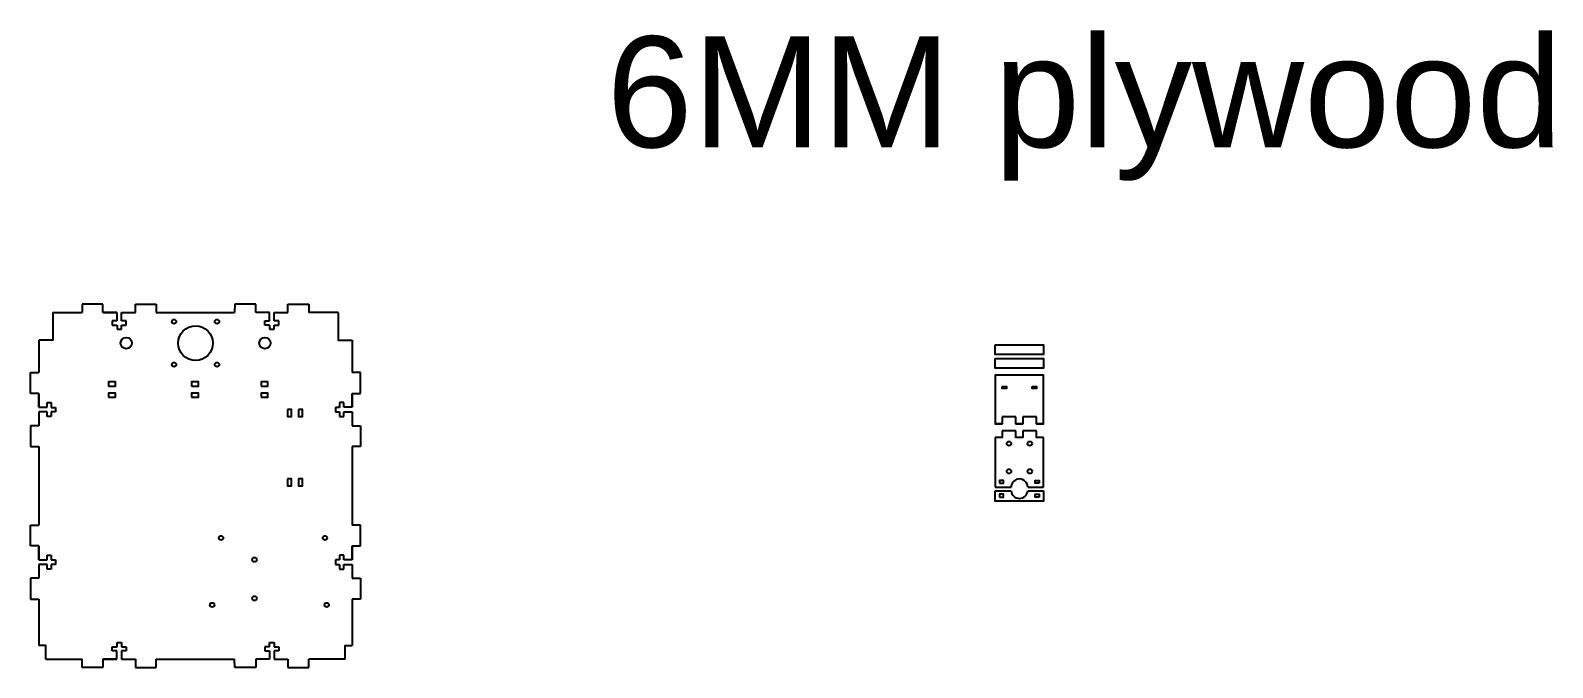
# Model space of a CAD drawing. Header units: millimetres. Extents: x -286 to 2286, y 0 to 1597.
# Drawn here: x 1075 to 2173, y 0 to 459 of the extents above; entities that cross this region are included whole.
import ezdxf

# ---------------------------------------------------------------- set-up
doc = ezdxf.new("R2010")
doc.units = ezdxf.units.MM
doc.styles.get("Standard").update_dxf_attribs({"font": 'Arial.ttf'})

msp = doc.modelspace()

# ---------------------------------------------------------------- linework, layer by layer
for p, q in [((1091.7, 256), (1112.7, 256)), ((1127.7, 262), (1112.7, 262)), ((1112.7, 262), (1112.7, 256)), ((1127.7, 256), (1127.7, 262)), ((1137.7, 256), (1127.7, 256)), ((1137.7, 256), (1137.7, 250)), ((1141.1, 250), (1141.1, 256)), ((1141.1, 256), (1151.1, 256)), ((1151.1, 256), (1151.1, 262)), ((1151.1, 262), (1166.1, 262)), ((1166.1, 262), (1166.1, 256)), ((1166.1, 256), (1222.7, 256)), ((1222.9, 262), (1222.7, 256)), ((1237.9, 262), (1222.9, 262)), ((1237.9, 256), (1237.9, 262)), ((1247.9, 256), (1237.9, 256)), ((1247.9, 250), (1247.9, 256)), ((1251.1, 250), (1251.1, 256)), ((1251.1, 256), (1261.1, 256)), ((1261.1, 256), (1261.1, 262)), ((1261.1, 262), (1276.1, 262)), ((1276.1, 262), (1276.1, 256)), ((1297.4, 256), (1276.1, 256)), ((1137.7, 250), (1134.3, 250)), ((1134.3, 250), (1134.3, 247)), ((1134.3, 247), (1137.9, 247)), ((1137.9, 247), (1137.9, 244)), ((1137.9, 244), (1141.1, 244)), ((1144.5, 250), (1141.1, 250)), ((1141.1, 244), (1141.1, 247)), ((1141.1, 247), (1144.5, 247)), ((1144.5, 247), (1144.5, 250)), ((1244.5, 247), (1244.5, 250)), ((1244.5, 250), (1247.9, 250)), ((1247.9, 247), (1244.5, 247)), ((1247.9, 247), (1247.9, 244)), ((1247.9, 247), (1247.9, 247)), ((1247.9, 244), (1251.1, 244)), ((1254.5, 250), (1251.1, 250)), ((1251.1, 244), (1251.1, 247)), ((1251.1, 247), (1254.5, 247)), ((1254.5, 247), (1254.5, 250)), ((1081.5, 236), (1081.5, 212.7)), ((1307.4, 236), (1307.4, 212.7)), ((1075.5, 197.7), (1075.5, 212.7)), ((1075.5, 212.7), (1081.5, 212.7)), ((1313.4, 212.7), (1307.4, 212.7)), ((1313.4, 197.7), (1313.4, 212.7)), ((1081.5, 197.7), (1075.5, 197.7)), ((1081.5, 187.7), (1081.5, 197.7)), ((1307.4, 187.7), (1307.4, 197.7)), ((1307.4, 197.7), (1313.4, 197.7)), ((1081.5, 187.7), (1087.5, 187.7)), ((1087.5, 187.7), (1087.5, 191.1)), ((1087.5, 191.1), (1090.5, 191.1)), ((1090.5, 191.1), (1090.5, 187.6)), ((1090.5, 187.6), (1093.5, 187.6)), ((1093.5, 187.6), (1093.5, 184.4)), ((1298.4, 187.6), (1295.4, 187.6)), ((1295.4, 187.6), (1295.4, 184.4)), ((1301.4, 191.1), (1298.4, 191.1)), ((1298.4, 191.1), (1298.4, 187.6)), ((1301.4, 187.7), (1301.4, 191.1)), ((1307.4, 187.7), (1301.4, 187.7)), ((1087.5, 184.4), (1081.5, 184.4)), ((1081.5, 184.4), (1081.5, 174.4)), ((1087.5, 181), (1087.5, 184.4)), ((1090.5, 181), (1087.5, 181)), ((1093.5, 184.4), (1090.5, 184.4)), ((1090.5, 184.4), (1090.5, 181)), ((1295.4, 184.4), (1298.4, 184.4)), ((1298.4, 184.4), (1298.4, 181)), ((1298.4, 181), (1301.4, 181)), ((1301.4, 181), (1301.4, 184.4)), ((1301.4, 184.4), (1307.4, 184.4)), ((1307.4, 184.4), (1307.4, 174.4)), ((1786, 180.8), (1776.1, 180.8)), ((1800.8, 180.8), (1791, 180.8)), ((1081.5, 174.4), (1075.5, 174.4)), ((1075.5, 174.4), (1075.5, 159.4)), ((1307.4, 174.4), (1313.4, 174.4)), ((1313.4, 174.4), (1313.4, 159.4)), ((1771.1, 165.8), (1771.1, 165)), ((1771.1, 165), (1771.1, 130)), ((1786, 170.8), (1776.1, 170.8)), ((1800.8, 170.8), (1791, 170.8)), ((1805.8, 130), (1805.8, 165.8)), ((1075.5, 159.4), (1081.5, 159.4)), ((1081.5, 159.4), (1081.5, 102.7)), ((1313.4, 159.4), (1307.4, 159.4)), ((1307.4, 159.4), (1307.4, 102.7)), ((1771.1, 130), (1782.5, 130)), ((1771.1, 130), (1774.1, 130)), ((1771.1, 127.5), (1782.5, 127.5)), ((1794.5, 130), (1805.8, 130)), ((1794.5, 127.5), (1805.8, 127.5)), ((1075.5, 87.7), (1075.5, 102.7)), ((1075.5, 102.7), (1081.5, 102.7)), ((1313.4, 102.7), (1307.4, 102.7)), ((1313.4, 87.7), (1313.4, 102.7)), ((1081.5, 87.7), (1075.5, 87.7)), ((1081.5, 77.7), (1081.5, 87.7)), ((1081.5, 77.7), (1087.5, 77.7)), ((1087.5, 77.7), (1087.5, 81.1)), ((1087.5, 81.1), (1090.5, 81.1)), ((1090.5, 81.1), (1090.5, 77.6)), ((1090.5, 77.6), (1093.5, 77.6)), ((1093.5, 77.6), (1093.5, 74.4)), ((1298.4, 77.6), (1295.4, 77.6)), ((1295.4, 77.6), (1295.4, 74.4)), ((1301.4, 81.1), (1298.4, 81.1)), ((1298.4, 81.1), (1298.4, 77.6)), ((1301.4, 77.7), (1301.4, 81.1)), ((1307.4, 77.7), (1301.4, 77.7)), ((1307.4, 77.7), (1307.4, 87.7)), ((1307.4, 87.7), (1313.4, 87.7)), ((1087.5, 74.4), (1081.5, 74.4)), ((1081.5, 74.4), (1081.5, 64.4)), ((1087.5, 71), (1087.5, 74.4)), ((1090.5, 71), (1087.5, 71)), ((1093.5, 74.4), (1090.5, 74.4)), ((1090.5, 74.4), (1090.5, 71)), ((1295.4, 74.4), (1298.4, 74.4)), ((1298.4, 74.4), (1298.4, 71)), ((1298.4, 71), (1301.4, 71)), ((1301.4, 71), (1301.4, 74.4)), ((1301.4, 74.4), (1307.4, 74.4)), ((1307.4, 74.4), (1307.4, 64.4)), ((1081.5, 64.4), (1075.5, 64.4)), ((1075.5, 64.4), (1075.5, 49.4)), ((1307.4, 64.4), (1313.4, 64.4)), ((1313.4, 64.4), (1313.4, 49.4)), ((1075.5, 49.4), (1081.5, 49.4)), ((1081.5, 49.4), (1081.5, 16)), ((1313.4, 49.4), (1307.4, 49.4)), ((1307.4, 49.4), (1307.4, 16)), ((1134.3, 12), (1134.3, 15)), ((1134.3, 15), (1137.9, 15)), ((1137.7, 12), (1134.3, 12)), ((1137.7, 6), (1137.7, 12)), ((1137.9, 15), (1137.9, 18)), ((1137.9, 18), (1141.1, 18)), ((1141.1, 18), (1141.1, 15)), ((1141.1, 15), (1144.5, 15)), ((1144.5, 12), (1141.1, 12)), ((1141.1, 12), (1141.1, 6)), ((1144.5, 15), (1144.5, 12)), ((1247.9, 15), (1244.5, 15)), ((1244.5, 15), (1244.5, 12)), ((1244.5, 12), (1247.9, 12)), ((1247.9, 15), (1247.9, 18)), ((1247.9, 18), (1251.1, 18)), ((1247.9, 15), (1247.9, 15)), ((1247.9, 12), (1247.9, 6)), ((1251.1, 18), (1251.1, 15)), ((1251.1, 15), (1254.5, 15)), ((1254.5, 12), (1251.1, 12)), ((1251.1, 12), (1251.1, 6)), ((1254.5, 15), (1254.5, 12)), ((1086.5, 6), (1112.7, 6)), ((1112.7, 0), (1112.7, 6)), ((1127.7, 0), (1112.7, 0)), ((1137.7, 6), (1127.7, 6)), ((1127.7, 6), (1127.7, 0)), ((1141.1, 6), (1151.1, 6)), ((1151.1, 6), (1151.1, 0)), ((1151.1, 0), (1166.1, 0)), ((1166.1, 0), (1166.1, 6)), ((1166.1, 6), (1222.7, 6)), ((1222.9, 0), (1222.7, 6)), ((1237.9, 0), (1222.9, 0)), ((1247.9, 6), (1237.9, 6)), ((1237.9, 6), (1237.9, 0)), ((1251.1, 6), (1261.1, 6)), ((1261.1, 6), (1261.1, 0)), ((1261.1, 0), (1276.1, 0)), ((1276.1, 0), (1276.1, 6)), ((1302.4, 6), (1276.1, 6))]:
    msp.add_line(p, q)
for points in [[(1091.7, 256), (1091.7, 236), (1081.5, 236)], [(1127.7, 256), (1137.7, 256)], [(1141.1, 256), (1151.1, 256)], [(1251.1, 256), (1261.1, 256)], [(1297.4, 256), (1297.4, 236), (1307.4, 236)], [(1800.8, 175.8), (1805.8, 175.8), (1805.8, 210.8), (1771.1, 210.8), (1771.1, 175.8), (1776.1, 175.8)], [(1081.5, 197.7), (1081.5, 187.7)], [(1307.4, 197.7), (1307.4, 187.7)], [(1081.5, 184.4), (1081.5, 174.4)], [(1307.4, 184.4), (1307.4, 174.4)], [(1776.1, 180.8), (1776.1, 175.8), (1771.1, 175.8)], [(1791, 180.8), (1791, 175.8), (1786, 175.8), (1786, 180.8)], [(1786, 175.8), (1791, 175.8)], [(1805.8, 175.8), (1800.8, 175.8), (1800.8, 180.8)], [(1776.1, 170.8), (1776.1, 165.8), (1771.1, 165.8)], [(1791, 170.8), (1791, 165.8), (1786, 165.8), (1786, 170.8)], [(1805.8, 165.8), (1800.8, 165.8), (1800.8, 170.8)], [(1805.8, 127.5), (1805.8, 120), (1771.1, 120), (1771.1, 127.5)], [(1081.5, 87.7), (1081.5, 77.7)], [(1307.4, 87.7), (1307.4, 77.7)], [(1081.5, 74.4), (1081.5, 64.4)], [(1307.4, 74.4), (1307.4, 64.4)], [(1086.5, 6), (1086.5, 16), (1081.5, 16)], [(1302.4, 6), (1302.4, 16), (1307.4, 16)], [(1127.7, 6), (1137.7, 6)], [(1141.1, 6), (1151.1, 6)], [(1251.1, 6), (1261.1, 6)]]:
    msp.add_lwpolyline(points)
for points in [[(1771.1, 232.8), (1805.8, 232.8), (1805.8, 225.8), (1771.1, 225.8)], [(1771.1, 222.8), (1805.8, 222.8), (1805.8, 215.8), (1771.1, 215.8)], [(1131.7, 203), (1136.7, 203), (1136.7, 206), (1131.7, 206)], [(1131.7, 195), (1136.7, 195), (1136.7, 198), (1131.7, 198)], [(1191.7, 203), (1196.7, 203), (1196.7, 206), (1191.7, 206)], [(1191.7, 195), (1196.7, 195), (1196.7, 198), (1191.7, 198)], [(1241.7, 203), (1246.7, 203), (1246.7, 206), (1241.7, 206)], [(1241.7, 195), (1246.7, 195), (1246.7, 198), (1241.7, 198)], [(1776.1, 202.8), (1779.1, 202.8), (1779.1, 201.3), (1776.1, 201.3)], [(1797.8, 202.8), (1800.8, 202.8), (1800.8, 201.3), (1797.8, 201.3)], [(1260.7, 186), (1260.7, 181), (1263.7, 181), (1263.7, 186)], [(1268.7, 186), (1268.7, 181), (1271.7, 181), (1271.7, 186)], [(1260.7, 136), (1260.7, 131), (1263.7, 131), (1263.7, 136)], [(1268.7, 136), (1268.7, 131), (1271.7, 131), (1271.7, 136)], [(1774.1, 133), (1777.1, 133), (1777.1, 135), (1774.1, 135)], [(1802.8, 133), (1799.8, 133), (1799.8, 135), (1802.8, 135)], [(1774.1, 123), (1777.1, 123), (1777.1, 125), (1774.1, 125)], [(1802.8, 123), (1799.8, 123), (1799.8, 125), (1802.8, 125)]]:
    msp.add_lwpolyline(points, close=True)
for centre, radius in [((1179, 249.5), 1.6), ((1194.5, 234), 12.5), ((1210, 249.5), 1.6), ((1144.5, 234), 4.05), ((1244.5, 234), 4.05), ((1179, 218.5), 1.6), ((1210, 218.5), 1.6), ((1781, 161.5), 1.6), ((1796, 161.5), 1.6), ((1781, 141.5), 1.6), ((1796, 141.5), 1.6), ((1212.9, 93.5), 1.6), ((1287.8, 93.5), 1.6), ((1237, 77.8), 1.6), ((1206.5, 45.2), 1.6), ((1237, 49.9), 1.6), ((1289.1, 45.2), 1.6)]:
    msp.add_circle(centre, radius)
for centre, start, end in [((1788.5, 130), 0, 180), ((1788.5, 128), 184.7802, 355.2198)]:
    msp.add_arc(centre, 6, start, end)

# ---------------------------------------------------------------- texts
msp.add_text('6MM plywood', height=80).set_placement((1490.8, 375.2))

doc.saveas('drawing.dxf')
